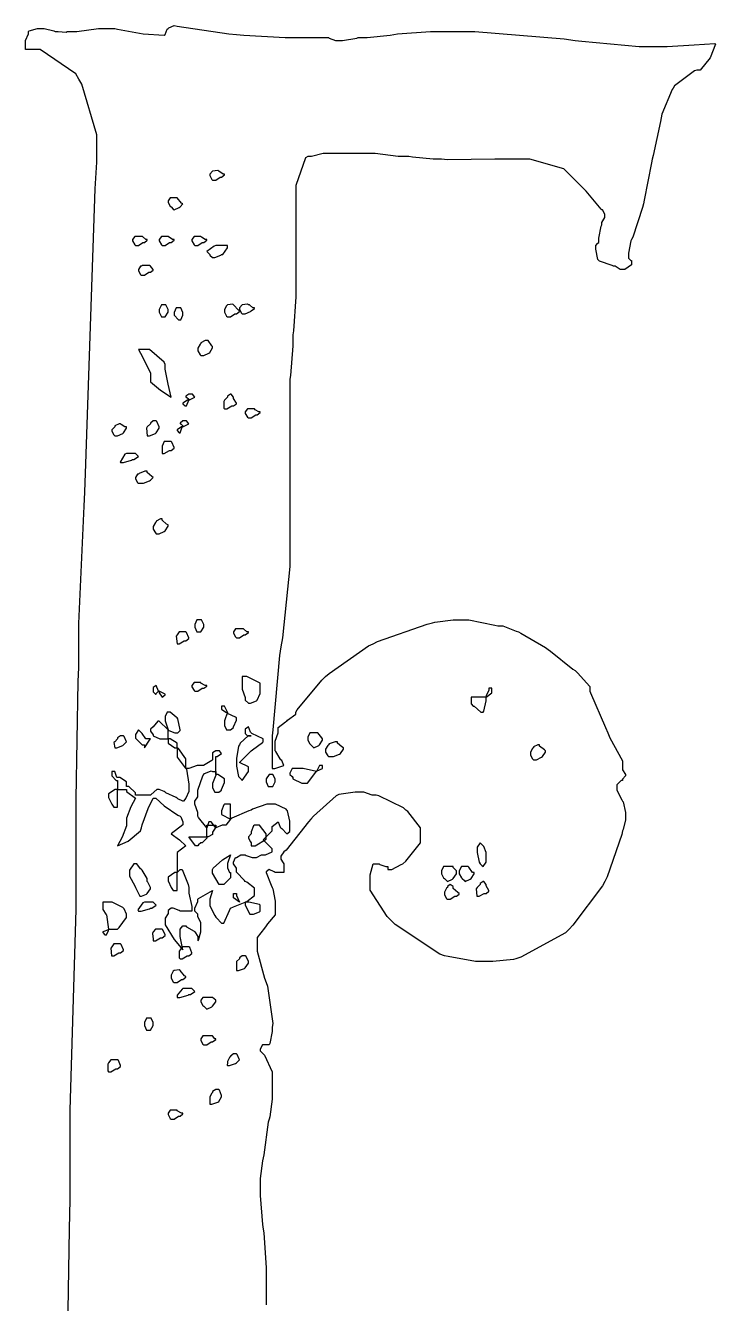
# Model space of a CAD drawing. Extents: x 71 to 283, y 22 to 328.
# Drawn here: x 163.55 to 171.74, y 60.36 to 75.53 of the extents above; entities that cross this region are included whole.
import ezdxf

# ---------------------------------------------------------------- set-up
doc = ezdxf.new("R2010")
doc.units = 0
doc.header["$MEASUREMENT"] = 0

msp = doc.modelspace()

# ---------------------------------------------------------------- linework, layer by layer
at = {"color": 7}
msp.add_lwpolyline([(164.014, 57.8651), (164.068, 61.2429), (164.078, 61.5957), (164.078, 62.654), (164.148, 65.0353), (164.148, 65.829), (164.148, 66.3497), (164.173, 67.7429), (164.182, 67.9097), (164.182, 68.4308), (164.244, 69.8239), (164.254, 69.9904), (164.262, 70.327), (164.376, 73.5902), (164.394, 73.9069), (164.394, 73.9345), (164.394, 73.9937), (164.394, 74.0131), (164.394, 74.2336), (164.217, 74.8344), (164.182, 74.8951), (164.146, 74.9572), (163.723, 75.2479), (163.583, 75.2479), (163.583, 75.2479), (163.548, 75.2479), (163.548, 75.2479), (163.548, 75.2658), (163.548, 75.3057), (163.548, 75.3181), (163.548, 75.354), (163.583, 75.4324), (163.583, 75.4585), (163.591, 75.4683), (163.69, 75.4944), (163.725, 75.4944), (163.769, 75.4944), (163.883, 75.4683), (163.901, 75.4585), (163.935, 75.4585), (164.032, 75.4503), (164.042, 75.4585), (164.156, 75.4585), (164.414, 75.4944), (164.501, 75.4944), (164.527, 75.4944), (164.586, 75.4944), (164.607, 75.4944), (164.641, 75.4863), (164.946, 75.4324), (165.196, 75.4158), (165.206, 75.4242), (165.206, 75.4242), (165.231, 75.4863), (165.24, 75.4944), (165.249, 75.504), (165.312, 75.5304), (165.312, 75.5304), (165.347, 75.522), (165.964, 75.4338), (166.052, 75.4242), (166.14, 75.4158), (166.63, 75.3883), (166.794, 75.3883), (166.882, 75.3883), (167.08, 75.3883), (167.146, 75.3883), (167.155, 75.3801), (167.228, 75.354), (167.253, 75.354), (167.313, 75.354), (167.481, 75.3801), (167.499, 75.3883), (167.604, 75.3883), (167.878, 75.4158), (167.922, 75.4242), (167.966, 75.4338), (168.356, 75.4585), (168.487, 75.4585), (168.884, 75.4585), (169.943, 75.3717), (170.075, 75.354), (170.153, 75.3456), (170.834, 75.2821), (171.061, 75.2821), (171.167, 75.2821), (171.49, 75.3001), (171.733, 75.3181), (171.733, 75.3181), (171.741, 75.3099), (171.679, 75.1473), (171.559, 75.0013), (171.52, 75.0013), (171.493, 74.9928), (171.256, 74.8164), (171.238, 74.7889), (171.228, 74.7723), (171.105, 74.4802), (171.097, 74.4361), (171.088, 74.392), (171, 73.987), (170.991, 73.9429), (170.982, 73.8988), (170.893, 73.4579), (170.885, 73.4138), (170.875, 73.3697), (170.761, 73.0169), (170.744, 72.989), (170.735, 72.9728), (170.708, 72.8278), (170.708, 72.7784), (170.708, 72.7699), (170.735, 72.7424), (170.744, 72.7424), (170.744, 72.7424), (170.744, 72.7177), (170.744, 72.7082), (170.744, 72.6902), (170.664, 72.6362), (170.638, 72.6362), (170.611, 72.6362), (170.551, 72.6722), (170.532, 72.6722), (170.514, 72.6817), (170.364, 72.7343), (170.356, 72.7424), (170.346, 72.7523), (170.321, 72.8775), (170.321, 72.9188), (170.321, 72.9188), (170.346, 72.9463), (170.356, 72.9548), (170.356, 73.0084), (170.382, 73.1492), (170.392, 73.1654), (170.392, 73.1933), (170.428, 73.2525), (170.428, 73.2716), (170.428, 73.2896), (170.4, 73.3418), (170.392, 73.3418), (170.382, 73.3517), (170.206, 73.5637), (170.179, 73.5902), (170.153, 73.6163), (169.977, 73.7926), (169.969, 73.8008), (169.941, 73.8283), (169.537, 73.9429), (169.404, 73.9429), (169.386, 73.9429), (169.346, 73.9429), (169.333, 73.9429), (169.121, 73.9429), (168.558, 73.9345), (168.487, 73.9429), (168.389, 73.9429), (168.143, 73.969), (168.099, 73.9771), (167.974, 73.9771), (167.698, 74.0131), (167.605, 74.0131), (167.489, 74.0131), (167.232, 74.0131), (167.146, 74.0131), (167.084, 74.0131), (166.945, 73.9771), (166.9, 73.9771), (166.872, 73.9606), (166.758, 73.63), (166.758, 73.5182), (166.758, 73.4741), (166.758, 73.375), (166.758, 73.3418), (166.758, 73.1933), (166.758, 72.8557), (166.758, 72.7424), (166.758, 72.6722), (166.758, 72.5138), (166.758, 72.4598), (166.758, 72.3113), (166.732, 71.9046), (166.723, 71.8605), (166.723, 71.7282), (166.696, 71.3754), (166.688, 71.3313), (166.688, 71.1909), (166.688, 70.8738), (166.688, 70.7679), (166.688, 70.6011), (166.688, 70.2236), (166.688, 70.0966), (166.688, 69.9301), (166.688, 69.5537), (166.688, 69.427), (166.688, 69.1099), (166.598, 68.2625), (166.581, 68.1563), (166.563, 68.0515), (166.484, 67.1696), (166.475, 67.098), (166.475, 67.0373), (166.475, 66.8528), (166.475, 66.711), (166.475, 66.711), (166.51, 66.711), (166.617, 66.7452), (166.617, 66.7452), (166.617, 66.7452), (166.59, 66.8073), (166.581, 66.8154), (166.572, 66.8253), (166.519, 66.9135), (166.511, 66.9216), (166.511, 66.9396), (166.511, 66.9794), (166.511, 66.9918), (166.511, 67.0359), (166.547, 67.1354), (166.547, 67.1682), (166.547, 67.1961), (166.634, 67.2663), (166.652, 67.2744), (166.66, 67.2842), (166.758, 67.3573), (166.758, 67.3806), (166.774, 67.4081), (167.066, 67.7594), (167.11, 67.8035), (167.155, 67.8395), (167.622, 68.1662), (167.676, 68.1923), (167.728, 68.2198), (168.319, 68.4223), (168.381, 68.4389), (168.407, 68.4484), (168.625, 68.4749), (168.698, 68.4749), (168.812, 68.4749), (169.121, 68.4128), (169.157, 68.4029), (169.218, 68.4029), (169.376, 68.3426), (169.404, 68.3327), (169.43, 68.3161), (169.721, 68.1482), (169.756, 68.1221), (169.782, 68.1041), (170.047, 67.8917), (170.075, 67.8737), (170.101, 67.8476), (170.251, 67.6822), (170.251, 67.6271), (170.259, 67.6106), (170.434, 67.1961), (170.462, 67.134), (170.488, 67.0733), (170.638, 66.8016), (170.638, 66.711), (170.638, 66.693), (170.674, 66.639), (170.674, 66.639), (170.674, 66.6228), (170.638, 66.5826), (170.638, 66.5688), (170.62, 66.5688), (170.568, 66.5166), (170.568, 66.4986), (170.568, 66.4545), (170.629, 66.3402), (170.638, 66.3222), (170.647, 66.3141), (170.674, 66.1885), (170.674, 66.1458), (170.674, 66.1017), (170.647, 65.9874), (170.638, 65.9694), (170.629, 65.9253), (170.454, 65.4237), (170.428, 65.3701), (170.4, 65.3175), (170.047, 64.849), (170.003, 64.8049), (169.959, 64.7608), (169.43, 64.4701), (169.369, 64.4521), (169.341, 64.444), (169.098, 64.4179), (169.017, 64.4179), (168.892, 64.4179), (168.566, 64.4797), (168.522, 64.4881), (168.468, 64.5061), (167.939, 64.8589), (167.886, 64.9111), (167.842, 64.9552), (167.64, 65.2667), (167.64, 65.3701), (167.64, 65.3701), (167.64, 65.4043), (167.64, 65.4043), (167.64, 65.4484), (167.676, 65.5807), (167.676, 65.5807), (167.692, 65.5807), (167.732, 65.5807), (167.746, 65.5807), (167.754, 65.5726), (167.827, 65.5465), (167.852, 65.5465), (167.852, 65.5465), (167.852, 65.5204), (167.852, 65.5105), (167.896, 65.5105), (168.01, 65.5726), (168.028, 65.5807), (168.063, 65.6086), (168.239, 65.8276), (168.239, 65.8992), (168.239, 65.8992), (168.239, 65.9253), (168.239, 65.9335), (168.239, 66.0054), (168.089, 66.1995), (168.063, 66.216), (168.037, 66.2436), (167.744, 66.3843), (167.71, 66.3924), (167.666, 66.3924), (167.567, 66.4284), (167.533, 66.4284), (167.463, 66.4284), (167.269, 66.4023), (167.253, 66.3924), (167.235, 66.3843), (166.969, 66.1458), (166.934, 66.1098), (166.907, 66.0756), (166.643, 65.7408), (166.617, 65.7229), (166.617, 65.7229), (166.581, 65.6703), (166.581, 65.6527), (166.581, 65.6347), (166.607, 65.5906), (166.617, 65.5807), (166.617, 65.5546), (166.617, 65.4967), (166.617, 65.4763), (166.59, 65.4763), (166.531, 65.4763), (166.511, 65.4763), (166.502, 65.4858), (166.441, 65.5105), (166.441, 65.5105), (166.441, 65.5105), (166.405, 65.4858), (166.405, 65.4763), (166.405, 65.4763), (166.466, 65.326), (166.475, 65.2999), (166.484, 65.2819), (166.511, 65.1372), (166.511, 65.0875), (166.511, 65.0709), (166.511, 65.0311), (166.511, 65.0173), (166.511, 64.9732), (166.422, 64.8684), (166.405, 64.8409), (166.387, 64.8148), (166.299, 64.703), (166.299, 64.6645), (166.299, 64.5418), (166.387, 64.2235), (166.405, 64.1696), (166.422, 64.1255), (166.484, 63.6845), (166.475, 63.6404), (166.475, 63.5882), (166.449, 63.4478), (166.441, 63.4298), (166.423, 63.4298), (166.383, 63.4298), (166.371, 63.4298), (166.361, 63.4298), (166.335, 63.3772), (166.335, 63.3596), (166.335, 63.3596), (166.361, 63.3331), (166.371, 63.3236), (166.387, 63.307), (166.475, 63.1088), (166.475, 63.041), (166.475, 62.9969), (166.475, 62.8978), (166.475, 62.8646), (166.475, 62.7863), (166.449, 62.5754), (166.441, 62.5479), (166.431, 62.5133), (166.379, 62.1249), (166.371, 62.0889), (166.361, 62.0543), (166.335, 61.8437), (166.335, 61.7721), (166.335, 61.6398), (166.361, 61.2965), (166.371, 61.2429), (166.379, 61.1988), (166.405, 60.7811), (166.405, 60.6418), (166.405, 60.5977), (166.405, 60.4986), (166.405, 60.4654), (166.405, 60.343)], dxfattribs=at)
for points in [[(165.842, 73.8008), (165.842, 73.8008), (165.842, 73.8008), (165.842, 73.8008), (165.832, 73.8106), (165.77, 73.8008), (165.77, 73.8008), (165.77, 73.8008), (165.735, 73.7665), (165.735, 73.7665), (165.735, 73.7485), (165.76, 73.7044), (165.77, 73.6946), (165.77, 73.6946), (165.796, 73.6946), (165.806, 73.6946), (165.806, 73.6946), (165.858, 73.7306), (165.876, 73.7306), (165.876, 73.7306), (165.912, 73.7581), (165.912, 73.7665), (165.894, 73.7665), (165.842, 73.8008), (165.842, 73.8008)], [(165.347, 73.484), (165.329, 73.484), (165.289, 73.484), (165.276, 73.484), (165.267, 73.484), (165.24, 73.448), (165.24, 73.448), (165.24, 73.4314), (165.267, 73.3873), (165.276, 73.3778), (165.276, 73.3778), (165.302, 73.3517), (165.312, 73.3418), (165.312, 73.3418), (165.373, 73.3697), (165.383, 73.3778), (165.417, 73.4138), (165.399, 73.4233), (165.347, 73.484), (165.347, 73.484)], [(164.924, 73.025), (164.906, 73.025), (164.866, 73.025), (164.853, 73.025), (164.844, 73.025), (164.817, 72.989), (164.817, 72.989), (164.817, 72.9728), (164.844, 72.9287), (164.853, 72.9188), (164.853, 72.9188), (164.878, 72.9188), (164.888, 72.9188), (164.888, 72.9188), (164.942, 72.9548), (164.96, 72.9548), (164.96, 72.9548), (164.994, 72.9809), (164.994, 72.989), (164.976, 72.989), (164.936, 73.025), (164.924, 73.025)], [(165.24, 73.025), (165.223, 73.025), (165.183, 73.025), (165.17, 73.025), (165.161, 73.025), (165.136, 72.989), (165.136, 72.989), (165.136, 72.9728), (165.161, 72.9287), (165.17, 72.9188), (165.17, 72.9188), (165.196, 72.9188), (165.206, 72.9188), (165.206, 72.9188), (165.258, 72.9548), (165.276, 72.9548), (165.276, 72.9548), (165.312, 72.9809), (165.312, 72.989), (165.294, 72.989), (165.24, 73.025), (165.24, 73.025)], [(165.629, 73.025), (165.611, 73.025), (165.571, 73.025), (165.559, 73.025), (165.549, 73.025), (165.523, 72.989), (165.523, 72.989), (165.523, 72.9728), (165.549, 72.9287), (165.559, 72.9188), (165.559, 72.9188), (165.584, 72.9188), (165.593, 72.9188), (165.593, 72.9188), (165.647, 72.9548), (165.665, 72.9548), (165.665, 72.9548), (165.699, 72.9809), (165.699, 72.989), (165.681, 72.989), (165.637, 73.0169), (165.629, 73.025)], [(165.946, 72.9188), (165.91, 72.9188), (165.832, 72.9188), (165.806, 72.9188), (165.788, 72.9107), (165.699, 72.8486), (165.699, 72.8486), (165.699, 72.8486), (165.725, 72.8225), (165.735, 72.8126), (165.735, 72.8045), (165.77, 72.7784), (165.77, 72.7784), (165.796, 72.7784), (165.866, 72.8045), (165.876, 72.8126), (165.892, 72.8126), (165.946, 72.8927), (165.946, 72.9188), (165.946, 72.9188), (165.946, 72.9188), (165.946, 72.9188)], [(165.03, 72.6722), (165.03, 72.6722), (165.03, 72.6722), (165.03, 72.6722), (165.02, 72.6817), (164.932, 72.6817), (164.924, 72.6722), (164.914, 72.6722), (164.888, 72.6362), (164.888, 72.6362), (164.888, 72.62), (164.914, 72.5759), (164.924, 72.566), (164.924, 72.566), (164.96, 72.566), (164.96, 72.566), (164.96, 72.566), (165.012, 72.602), (165.03, 72.602), (165.03, 72.602), (165.064, 72.6281), (165.064, 72.6362), (165.03, 72.6722)], [(165.136, 72.1431), (165.136, 72.1265), (165.161, 72.0729), (165.17, 72.0729), (165.17, 72.0729), (165.196, 72.0729), (165.206, 72.0729), (165.206, 72.0729), (165.24, 72.1265), (165.24, 72.1431), (165.24, 72.161), (165.214, 72.2133), (165.206, 72.2133), (165.206, 72.2133), (165.179, 72.2133), (165.17, 72.2133), (165.161, 72.2133), (165.136, 72.161), (165.136, 72.1431)], [(166.018, 72.2133), (166.018, 72.2133), (166.018, 72.2133), (166.018, 72.2133), (166.008, 72.2231), (165.946, 72.2133), (165.946, 72.2133), (165.936, 72.2051), (165.912, 72.1596), (165.912, 72.1431), (165.912, 72.1265), (165.936, 72.0824), (165.946, 72.0729), (165.946, 72.0729), (165.972, 72.0729), (165.982, 72.0729), (165.982, 72.0729), (166.034, 72.1071), (166.052, 72.1071), (166.052, 72.1071), (166.088, 72.1349), (166.088, 72.1431), (166.078, 72.1526), (166.018, 72.2133), (166.018, 72.2133)], [(166.194, 72.2133), (166.194, 72.2133), (166.194, 72.2133), (166.194, 72.2133), (166.184, 72.2231), (166.122, 72.2133), (166.122, 72.2133), (166.122, 72.2133), (166.088, 72.179), (166.088, 72.179), (166.088, 72.161), (166.113, 72.1169), (166.122, 72.1071), (166.122, 72.1071), (166.149, 72.1071), (166.158, 72.1071), (166.158, 72.1071), (166.219, 72.1349), (166.229, 72.1431), (166.229, 72.1431), (166.265, 72.1706), (166.265, 72.179), (166.247, 72.179), (166.207, 72.2133), (166.194, 72.2133)], [(165.417, 72.1071), (165.417, 72.1251), (165.391, 72.179), (165.383, 72.179), (165.383, 72.179), (165.355, 72.179), (165.347, 72.179), (165.337, 72.179), (165.312, 72.1251), (165.312, 72.1071), (165.312, 72.0908), (165.365, 72.0369), (165.383, 72.0369), (165.391, 72.0369), (165.417, 72.0908), (165.417, 72.1071)], [(165.699, 71.7903), (165.681, 71.7903), (165.629, 71.7642), (165.629, 71.7543), (165.62, 71.7462), (165.593, 71.7007), (165.593, 71.6841), (165.593, 71.6675), (165.62, 71.6234), (165.629, 71.6139), (165.629, 71.6139), (165.655, 71.6139), (165.665, 71.6139), (165.665, 71.6139), (165.725, 71.6414), (165.735, 71.6499), (165.735, 71.6499), (165.77, 71.7035), (165.77, 71.7201), (165.76, 71.7296), (165.715, 71.7903), (165.699, 71.7903)], [(165.276, 71.1207), (165.276, 71.1207), (165.24, 71.2749), (165.206, 71.4498), (165.206, 71.5077), (165.196, 71.5352), (165.019, 71.6841), (164.96, 71.6841), (164.942, 71.6841), (164.9, 71.6841), (164.888, 71.6841), (164.914, 71.64), (165.03, 71.4086), (165.03, 71.3313), (165.03, 71.2996), (165.152, 71.2004), (165.276, 71.1207), (165.276, 71.1207)], [(165.489, 71.0847), (165.471, 71.0847), (165.417, 71.0487), (165.417, 71.0487), (165.417, 71.0406), (165.443, 71.0145), (165.453, 71.0145), (165.461, 71.0145), (165.489, 71.0847), (165.489, 71.0847), (165.559, 71.1207), (165.559, 71.1207), (165.531, 71.1549), (165.523, 71.1549), (165.523, 71.1549), (165.497, 71.1549), (165.489, 71.1549), (165.489, 71.1549), (165.453, 71.1302), (165.453, 71.1207), (165.461, 71.1207), (165.489, 71.0942), (165.489, 71.0847)], [(165.912, 70.9785), (165.938, 70.9785), (165.997, 71.0145), (166.018, 71.0145), (166.018, 71.0145), (166.052, 71.0406), (166.052, 71.0487), (166.052, 71.0487), (166.018, 71.1027), (166.018, 71.1207), (166.018, 71.1207), (165.99, 71.1549), (165.982, 71.1549), (165.982, 71.1549), (165.946, 71.1302), (165.946, 71.1207), (165.946, 71.1207), (165.912, 71.0847), (165.912, 71.0847), (165.902, 71.0681), (165.902, 70.9884), (165.912, 70.9785)], [(166.265, 70.9785), (166.247, 70.9785), (166.207, 70.9785), (166.194, 70.9785), (166.184, 70.9785), (166.158, 70.9443), (166.158, 70.9443), (166.158, 70.9263), (166.184, 70.8822), (166.194, 70.8723), (166.194, 70.8723), (166.219, 70.8723), (166.229, 70.8723), (166.229, 70.8723), (166.281, 70.9083), (166.299, 70.9083), (166.299, 70.9083), (166.335, 70.9359), (166.335, 70.9443), (166.317, 70.9443), (166.273, 70.9704), (166.265, 70.9785)], [(164.677, 70.8021), (164.659, 70.8021), (164.607, 70.7775), (164.607, 70.7679), (164.607, 70.7679), (164.571, 70.7319), (164.571, 70.7319), (164.571, 70.7154), (164.597, 70.6713), (164.607, 70.6617), (164.607, 70.6617), (164.632, 70.6617), (164.641, 70.6617), (164.641, 70.6617), (164.702, 70.6878), (164.711, 70.696), (164.711, 70.696), (164.747, 70.7499), (164.747, 70.7679), (164.729, 70.7679), (164.685, 70.794), (164.677, 70.8021)], [(164.994, 70.6617), (165.02, 70.6617), (165.09, 70.6878), (165.1, 70.696), (165.1, 70.696), (165.136, 70.7499), (165.136, 70.7679), (165.136, 70.7679), (165.108, 70.8297), (165.1, 70.8381), (165.1, 70.8381), (165.072, 70.8381), (165.064, 70.8381), (165.064, 70.8381), (165.03, 70.812), (165.03, 70.8021), (165.03, 70.8021), (164.994, 70.7679), (164.994, 70.7679), (164.984, 70.7499), (164.994, 70.6617), (164.994, 70.6617)], [(165.417, 70.7679), (165.489, 70.8021), (165.489, 70.8021), (165.461, 70.8381), (165.453, 70.8381), (165.453, 70.8381), (165.425, 70.8381), (165.417, 70.8381), (165.417, 70.8381), (165.383, 70.812), (165.383, 70.8021), (165.391, 70.8021), (165.417, 70.7775), (165.417, 70.7679), (165.399, 70.7679), (165.347, 70.7319), (165.347, 70.7319), (165.347, 70.7238), (165.373, 70.696), (165.383, 70.696), (165.383, 70.696), (165.407, 70.7679), (165.417, 70.7679)], [(165.17, 70.4494), (165.17, 70.4494), (165.17, 70.4494), (165.17, 70.4494), (165.196, 70.4494), (165.256, 70.4854), (165.276, 70.4854), (165.276, 70.4854), (165.312, 70.5115), (165.312, 70.5196), (165.312, 70.5196), (165.285, 70.5831), (165.276, 70.5915), (165.258, 70.5915), (165.219, 70.5915), (165.206, 70.5915), (165.196, 70.5915), (165.17, 70.5376), (165.17, 70.5196), (165.17, 70.5033), (165.17, 70.4494), (165.17, 70.4494)], [(164.677, 70.3432), (164.677, 70.3432), (164.677, 70.3432), (164.677, 70.3432), (164.711, 70.3432), (164.808, 70.3711), (164.817, 70.3792), (164.834, 70.3792), (164.888, 70.4152), (164.888, 70.4152), (164.888, 70.4152), (164.862, 70.4413), (164.853, 70.4494), (164.826, 70.4494), (164.767, 70.4494), (164.747, 70.4494), (164.729, 70.4413), (164.671, 70.3488), (164.677, 70.3432)], [(164.994, 70.2388), (164.994, 70.2388), (164.994, 70.2388), (164.994, 70.2388), (164.966, 70.2388), (164.896, 70.2123), (164.888, 70.2028), (164.878, 70.2028), (164.853, 70.1668), (164.853, 70.1668), (164.853, 70.1506), (164.878, 70.1065), (164.888, 70.0966), (164.888, 70.0966), (164.914, 70.0966), (164.924, 70.0966), (164.95, 70.0966), (165.02, 70.1241), (165.03, 70.1326), (165.064, 70.1668), (165.046, 70.1767), (164.994, 70.2236), (164.994, 70.2388)], [(165.17, 69.6736), (165.17, 69.6736), (165.17, 69.6736), (165.17, 69.6736), (165.152, 69.6736), (165.1, 69.6475), (165.1, 69.6376), (165.09, 69.6295), (165.064, 69.584), (165.064, 69.5674), (165.064, 69.5508), (165.09, 69.5067), (165.1, 69.4972), (165.1, 69.4972), (165.126, 69.4972), (165.136, 69.4972), (165.136, 69.4972), (165.196, 69.5247), (165.206, 69.5332), (165.206, 69.5332), (165.24, 69.5868), (165.24, 69.6034), (165.223, 69.6129), (165.17, 69.6584), (165.17, 69.6736)], [(165.559, 68.4029), (165.559, 68.3867), (165.584, 68.3327), (165.593, 68.3327), (165.593, 68.3327), (165.62, 68.3327), (165.629, 68.3327), (165.629, 68.3327), (165.665, 68.3867), (165.665, 68.4029), (165.665, 68.4209), (165.637, 68.4749), (165.629, 68.4749), (165.629, 68.4749), (165.602, 68.4749), (165.593, 68.4749), (165.584, 68.4749), (165.559, 68.4209), (165.559, 68.4029)], [(165.347, 68.1923), (165.373, 68.1923), (165.432, 68.2265), (165.453, 68.2265), (165.453, 68.2265), (165.489, 68.2544), (165.489, 68.2625), (165.489, 68.2625), (165.461, 68.3246), (165.453, 68.3327), (165.435, 68.3327), (165.395, 68.3327), (165.383, 68.3327), (165.373, 68.3327), (165.347, 68.2985), (165.347, 68.2985), (165.337, 68.2805), (165.347, 68.1923), (165.347, 68.1923)], [(166.122, 68.3687), (166.105, 68.3687), (166.064, 68.3687), (166.052, 68.3687), (166.043, 68.3687), (166.018, 68.3327), (166.018, 68.3327), (166.018, 68.3161), (166.043, 68.272), (166.052, 68.2625), (166.052, 68.2625), (166.078, 68.2625), (166.088, 68.2625), (166.088, 68.2625), (166.14, 68.2985), (166.158, 68.2985), (166.158, 68.2985), (166.194, 68.3246), (166.194, 68.3327), (166.176, 68.3327), (166.135, 68.3687), (166.122, 68.3687)], [(165.136, 67.6271), (165.126, 67.6271), (165.1, 67.6973), (165.1, 67.6973), (165.1, 67.6973), (165.064, 67.6727), (165.064, 67.6631), (165.064, 67.6631), (165.064, 67.637), (165.064, 67.6271), (165.064, 67.619), (165.09, 67.5929), (165.1, 67.5929), (165.1, 67.6025), (165.126, 67.6271), (165.136, 67.6271), (165.136, 67.6106), (165.17, 67.5569), (165.17, 67.5569), (165.17, 67.5569), (165.206, 67.5845), (165.206, 67.5929), (165.136, 67.6271)], [(165.629, 67.7333), (165.611, 67.7333), (165.571, 67.7333), (165.559, 67.7333), (165.549, 67.7333), (165.523, 67.6973), (165.523, 67.6973), (165.523, 67.6811), (165.549, 67.637), (165.559, 67.6271), (165.559, 67.6271), (165.584, 67.6271), (165.593, 67.6271), (165.593, 67.6271), (165.647, 67.6631), (165.665, 67.6631), (165.665, 67.6631), (165.699, 67.6892), (165.699, 67.6973), (165.681, 67.6973), (165.629, 67.7252), (165.629, 67.7333)], [(166.122, 67.8035), (166.122, 67.7774), (166.122, 67.7182), (166.122, 67.6973), (166.122, 67.6533), (166.158, 67.5541), (166.158, 67.521), (166.194, 67.4867), (166.22, 67.4867), (166.289, 67.5128), (166.299, 67.521), (166.299, 67.521), (166.335, 67.601), (166.335, 67.6271), (166.335, 67.6451), (166.335, 67.685), (166.335, 67.6973), (166.335, 67.7252), (166.175, 67.8035), (166.122, 67.8035)], [(169.017, 67.5569), (168.972, 67.5569), (168.873, 67.5569), (168.84, 67.5569), (168.84, 67.5404), (168.84, 67.5005), (168.84, 67.4867), (168.84, 67.4783), (168.865, 67.4508), (168.874, 67.4508), (168.874, 67.4508), (168.953, 67.3806), (168.981, 67.3806), (168.989, 67.3901), (169.017, 67.5157), (169.017, 67.5569), (169.017, 67.5569), (169.087, 67.6106), (169.087, 67.6271), (169.087, 67.6271), (169.087, 67.6547), (169.087, 67.6631), (169.087, 67.6631), (169.059, 67.6631), (169.051, 67.6631), (169.051, 67.637), (169.017, 67.5778), (169.017, 67.5569)], [(166.158, 65.1235), (166.158, 65.0889), (166.211, 64.9813), (166.229, 64.9813), (166.255, 64.9813), (166.325, 65.0088), (166.335, 65.0173), (166.335, 65.0353), (166.335, 65.0752), (166.335, 65.0875), (166.325, 65.097), (166.2, 65.1235), (166.158, 65.1235), (166.175, 65.133), (166.265, 65.2046), (166.265, 65.2279), (166.265, 65.2279), (166.265, 65.2558), (166.265, 65.2639), (166.265, 65.2914), (166.175, 65.3616), (166.158, 65.3701), (166.149, 65.3796), (166.052, 65.4787), (166.052, 65.5105), (166.052, 65.5285), (166.018, 65.5807), (166.018, 65.5807), (166.018, 65.5987), (166.043, 65.6527), (166.052, 65.6527), (166.052, 65.6527), (166.105, 65.6869), (166.122, 65.6869), (166.122, 65.6869), (166.158, 65.6869), (166.158, 65.6869), (166.166, 65.6788), (166.239, 65.6527), (166.265, 65.6527), (166.291, 65.6527), (166.35, 65.6869), (166.371, 65.6869), (166.397, 65.6869), (166.475, 65.7229), (166.475, 65.7229), (166.475, 65.7585), (166.371, 65.8633), (166.371, 65.8633), (166.371, 65.8633), (166.475, 65.9709), (166.475, 66.0054), (166.475, 66.0231), (166.547, 66.0756), (166.547, 66.0756), (166.547, 66.0756), (166.572, 66.015), (166.581, 66.0054), (166.59, 65.997), (166.652, 65.9335), (166.652, 65.9335), (166.652, 65.9335), (166.688, 65.9613), (166.688, 65.9694), (166.688, 65.9874), (166.688, 66.0273), (166.688, 66.0396), (166.688, 66.0837), (166.66, 66.2079), (166.652, 66.216), (166.642, 66.2259), (166.517, 66.2862), (166.475, 66.2862), (166.413, 66.2862), (166.245, 66.2259), (166.229, 66.216), (166.201, 66.2079), (165.999, 66.1197), (165.982, 66.1098), (165.982, 66.1539), (165.982, 66.2534), (165.982, 66.2862), (165.964, 66.2862), (165.924, 66.2862), (165.912, 66.2862), (165.902, 66.2781), (165.876, 66.2065), (165.876, 66.1818), (165.876, 66.1638), (165.982, 66.1098), (165.982, 66.1098), (165.982, 66.1098), (165.928, 66.0396), (165.912, 66.0396), (165.884, 66.0396), (165.806, 66.0054), (165.806, 66.0054), (165.806, 66.0054), (165.752, 66.0756), (165.735, 66.0756), (165.725, 66.0756), (165.699, 66.0054), (165.699, 66.0054), (165.699, 66.0054), (165.602, 66.1293), (165.593, 66.1458), (165.593, 66.1899), (165.559, 66.2891), (165.559, 66.3222), (165.559, 66.3222), (165.593, 66.3758), (165.593, 66.3924), (165.593, 66.4545), (165.655, 66.6228), (165.665, 66.639), (165.665, 66.6489), (165.752, 66.6845), (165.77, 66.675), (165.77, 66.675), (165.806, 66.675), (165.806, 66.675), (165.806, 66.6309), (165.77, 66.5318), (165.77, 66.4986), (165.77, 66.482), (165.796, 66.4284), (165.806, 66.4284), (165.806, 66.4284), (165.832, 66.4284), (165.842, 66.4284), (165.842, 66.4284), (165.876, 66.4545), (165.876, 66.4626), (165.876, 66.4626), (165.912, 66.5427), (165.912, 66.5688), (165.912, 66.5868), (165.832, 66.639), (165.806, 66.639), (165.806, 66.693), (165.806, 66.8129), (165.806, 66.8514), (165.822, 66.8514), (165.876, 66.8874), (165.876, 66.8874), (165.876, 66.8874), (165.85, 66.9216), (165.842, 66.9216), (165.842, 66.9216), (165.814, 66.9216), (165.806, 66.9216), (165.806, 66.9216), (165.77, 66.8969), (165.77, 66.8874), (165.77, 66.8694), (165.77, 66.8295), (165.77, 66.8154), (165.76, 66.8073), (165.661, 66.7452), (165.629, 66.7452), (165.585, 66.7452), (165.486, 66.711), (165.453, 66.711), (165.453, 66.7286), (165.453, 66.7688), (165.453, 66.7812), (165.453, 66.8253), (165.363, 66.9491), (165.347, 66.9576), (165.347, 66.9576), (165.347, 66.9837), (165.347, 66.9918), (165.347, 67.0098), (165.267, 67.0638), (165.24, 67.0638), (165.24, 67.0899), (165.24, 67.1491), (165.24, 67.1682), (165.249, 67.1601), (165.322, 67.134), (165.347, 67.134), (165.355, 67.134), (165.383, 67.1601), (165.383, 67.1682), (165.383, 67.1682), (165.355, 67.3019), (165.347, 67.3104), (165.337, 67.3199), (165.264, 67.3806), (165.24, 67.3806), (165.231, 67.3806), (165.206, 67.3283), (165.206, 67.3104), (165.206, 67.2758), (165.24, 67.1682), (165.24, 67.1682), (165.136, 67.2744), (165.118, 67.2744), (165.064, 67.2042), (165.064, 67.2042), (165.064, 67.2042), (165.03, 67.1781), (165.03, 67.1682), (165.03, 67.152), (165.064, 67.1117), (165.064, 67.098), (165.064, 67.098), (165.143, 67.0638), (165.17, 67.0638), (165.187, 67.0638), (165.227, 67.0638), (165.24, 67.0638), (165.24, 67.0638), (165.24, 67.0373), (165.24, 67.0278), (165.24, 67.0112), (165.319, 66.9576), (165.347, 66.9576), (165.347, 66.941), (165.347, 66.9011), (165.347, 66.8874), (165.347, 66.8433), (165.443, 66.7205), (165.453, 66.711), (165.461, 66.7025), (165.489, 66.5233), (165.489, 66.4626), (165.489, 66.4365), (165.453, 66.3582), (165.453, 66.3582), (165.453, 66.3582), (165.425, 66.3222), (165.417, 66.3222), (165.417, 66.3222), (165.355, 66.3497), (165.347, 66.3582), (165.337, 66.3677), (165.214, 66.4199), (165.206, 66.4284), (165.196, 66.4379), (165.136, 66.4626), (165.136, 66.4626), (165.108, 66.4626), (165.038, 66.4023), (165.03, 66.3924), (164.986, 66.3924), (164.887, 66.3924), (164.853, 66.3924), (164.853, 66.4199), (164.773, 66.4986), (164.747, 66.4986), (164.747, 66.4986), (164.747, 66.5261), (164.747, 66.5346), (164.747, 66.5522), (164.667, 66.6048), (164.641, 66.6048), (164.632, 66.6048), (164.607, 66.675), (164.607, 66.675), (164.607, 66.675), (164.579, 66.675), (164.571, 66.675), (164.571, 66.675), (164.571, 66.6489), (164.571, 66.639), (164.571, 66.6228), (164.623, 66.5688), (164.641, 66.5688), (164.641, 66.5427), (164.641, 66.4834), (164.641, 66.4626), (164.614, 66.4626), (164.535, 66.4104), (164.535, 66.3924), (164.535, 66.3663), (164.571, 66.2862), (164.571, 66.2862), (164.571, 66.2862), (164.597, 66.252), (164.607, 66.252), (164.607, 66.252), (164.641, 66.252), (164.641, 66.252), (164.641, 66.3056), (164.641, 66.4242), (164.641, 66.4626), (164.667, 66.4626), (164.726, 66.4626), (164.747, 66.4626), (164.747, 66.4365), (164.853, 66.3582), (164.853, 66.3582), (164.853, 66.3582), (164.799, 66.2573), (164.747, 66.1211), (164.747, 66.0756), (164.747, 66.0315), (164.694, 65.895), (164.641, 65.7931), (164.641, 65.7931), (164.641, 65.7931), (164.768, 65.8467), (164.914, 65.9709), (164.924, 66.0054), (164.932, 66.0411), (165.006, 66.2354), (165.064, 66.3582), (165.064, 66.3582), (165.097, 66.3582), (165.196, 66.2658), (165.355, 66.1554), (165.383, 66.1458), (165.391, 66.1377), (165.417, 66.0756), (165.417, 66.0756), (165.417, 66.0411), (165.276, 65.9335), (165.276, 65.9335), (165.276, 65.9335), (165.377, 65.8633), (165.453, 65.7931), (165.453, 65.7931), (165.453, 65.7931), (165.347, 65.7144), (165.347, 65.6869), (165.347, 65.6347), (165.347, 65.5161), (165.347, 65.4763), (165.319, 65.4763), (165.24, 65.4223), (165.24, 65.4043), (165.24, 65.3782), (165.276, 65.2999), (165.276, 65.2999), (165.276, 65.2999), (165.302, 65.2639), (165.312, 65.2639), (165.312, 65.2639), (165.347, 65.2639), (165.347, 65.2639), (165.347, 65.3175), (165.347, 65.4375), (165.347, 65.4763), (165.383, 65.5105), (165.409, 65.5105), (165.479, 65.3355), (165.489, 65.2999), (165.489, 65.2293), (165.523, 65.0709), (165.523, 65.0173), (165.487, 65.0173), (165.409, 65.0173), (165.383, 65.0173), (165.373, 65.0268), (165.3, 65.0515), (165.276, 65.0515), (165.276, 65.0515), (165.24, 65.0268), (165.24, 65.0173), (165.24, 64.9912), (165.206, 64.9319), (165.206, 64.9111), (165.206, 64.8547), (165.311, 64.6825), (165.417, 64.5583), (165.417, 64.5583), (165.417, 64.5583), (165.383, 64.7181), (165.383, 64.7707), (165.383, 64.7707), (165.383, 64.7968), (165.383, 64.8049), (165.417, 64.8409), (165.417, 64.8409), (165.453, 64.8409), (165.453, 64.8409), (165.461, 64.8324), (165.549, 64.7802), (165.559, 64.7707), (165.559, 64.7707), (165.593, 64.7167), (165.593, 64.6987), (165.593, 64.6987), (165.593, 64.674), (165.593, 64.6645), (165.602, 64.674), (165.629, 64.7732), (165.629, 64.8049), (165.629, 64.8049), (165.629, 64.8324), (165.629, 64.8409), (165.629, 64.8765), (165.593, 64.9552), (165.593, 64.9813), (165.593, 64.9813), (165.567, 65.0088), (165.559, 65.0173), (165.559, 65.0529), (165.593, 65.1316), (165.593, 65.1577), (165.602, 65.1676), (165.77, 65.2639), (165.77, 65.2639), (165.77, 65.2639), (165.735, 65.1591), (165.735, 65.1235), (165.735, 65.0794), (165.796, 64.9647), (165.806, 64.9471), (165.814, 64.9386), (165.876, 64.8751), (165.876, 64.8751), (165.902, 64.8751), (165.972, 65.0254), (165.982, 65.0515), (166.017, 65.0695), (166.158, 65.1235), (166.158, 65.1235)], [(165.946, 67.3806), (165.912, 67.4508), (165.912, 67.4508), (165.884, 67.4508), (165.876, 67.4508), (165.876, 67.4508), (165.876, 67.4261), (165.876, 67.4165), (165.876, 67.4165), (165.928, 67.3806), (165.946, 67.3806), (165.946, 67.3806), (165.912, 67.2758), (165.912, 67.2402), (165.912, 67.2222), (165.936, 67.1682), (165.946, 67.1682), (165.946, 67.1682), (165.972, 67.1682), (165.982, 67.1682), (165.982, 67.1682), (166.018, 67.1961), (166.018, 67.2042), (166.018, 67.2042), (166.052, 67.2842), (166.052, 67.3104), (166.043, 67.3199), (165.946, 67.3654), (165.946, 67.3806)], [(164.607, 66.9576), (164.633, 66.9576), (164.702, 66.9837), (164.711, 66.9918), (164.747, 67.0278), (164.747, 67.0278), (164.72, 67.0899), (164.711, 67.098), (164.711, 67.098), (164.685, 67.098), (164.677, 67.098), (164.677, 67.098), (164.641, 67.0733), (164.641, 67.0638), (164.641, 67.0638), (164.607, 67.0278), (164.607, 67.0278), (164.597, 67.0197), (164.607, 66.9576), (164.607, 66.9576)], [(165.03, 67.0638), (165.03, 67.0638), (164.994, 67.0638), (164.994, 67.0638), (164.976, 67.0638), (164.932, 67.1255), (164.924, 67.134), (164.888, 67.1682), (164.888, 67.1682), (164.853, 67.116), (164.853, 67.098), (164.853, 67.0719), (164.932, 66.9918), (164.96, 66.9918), (164.96, 66.9918), (164.96, 66.9671), (164.96, 66.9576), (164.96, 66.9576), (165.02, 67.0458), (165.03, 67.0638)], [(166.194, 66.711), (166.194, 66.7286), (166.088, 66.7812), (166.088, 66.7812), (166.122, 66.8154), (166.122, 66.8154), (166.219, 66.9135), (166.229, 66.9216), (166.245, 66.9315), (166.361, 67.0197), (166.371, 67.0278), (166.371, 67.0278), (166.371, 67.0553), (166.371, 67.0638), (166.371, 67.0638), (166.237, 67.1255), (166.229, 67.134), (166.219, 67.1435), (166.194, 67.2042), (166.194, 67.2042), (166.194, 67.2042), (166.158, 67.1781), (166.158, 67.1682), (166.158, 67.1682), (166.158, 67.1435), (166.158, 67.134), (166.158, 67.1255), (166.184, 67.098), (166.194, 67.098), (166.194, 67.098), (166.229, 67.098), (166.229, 67.098), (166.193, 67.098), (166.096, 67.0098), (166.088, 66.9918), (166.078, 66.9756), (166.052, 66.8306), (166.052, 66.7812), (166.052, 66.7371), (166.078, 66.6143), (166.088, 66.6048), (166.088, 66.6048), (166.113, 66.5787), (166.122, 66.5688), (166.122, 66.5688), (166.194, 66.6764), (166.194, 66.711)], [(167.004, 67.134), (166.987, 67.134), (166.946, 67.134), (166.934, 67.134), (166.925, 67.134), (166.9, 67.0814), (166.9, 67.0638), (166.9, 67.0458), (166.925, 67.0017), (166.934, 66.9918), (166.934, 66.9918), (166.96, 66.9671), (166.97, 66.9576), (166.97, 66.9576), (167.031, 66.9837), (167.04, 66.9918), (167.04, 66.9918), (167.076, 67.0458), (167.076, 67.0638), (167.066, 67.0733), (167.019, 67.134), (167.004, 67.134)], [(167.253, 67.0278), (167.253, 67.0278), (167.253, 67.0278), (167.253, 67.0278), (167.225, 67.0278), (167.155, 67.0017), (167.146, 66.9918), (167.137, 66.9837), (167.11, 66.9382), (167.11, 66.9216), (167.11, 66.905), (167.137, 66.8609), (167.146, 66.8514), (167.146, 66.8514), (167.171, 66.8514), (167.181, 66.8514), (167.207, 66.8514), (167.277, 66.8789), (167.287, 66.8874), (167.287, 66.8874), (167.323, 66.941), (167.323, 66.9576), (167.305, 66.9671), (167.253, 67.0126), (167.253, 67.0278)], [(169.65, 66.9918), (169.65, 66.9918), (169.65, 66.9918), (169.65, 66.9918), (169.632, 66.9918), (169.58, 66.9671), (169.58, 66.9576), (169.57, 66.9491), (169.546, 66.9036), (169.546, 66.8874), (169.546, 66.8694), (169.57, 66.8253), (169.58, 66.8154), (169.58, 66.8154), (169.606, 66.8154), (169.616, 66.8154), (169.616, 66.8154), (169.677, 66.8433), (169.686, 66.8514), (169.686, 66.8514), (169.722, 66.905), (169.722, 66.9216), (169.712, 66.9315), (169.65, 66.9766), (169.65, 66.9918)], [(166.511, 66.5688), (166.511, 66.5868), (166.484, 66.639), (166.475, 66.639), (166.475, 66.639), (166.449, 66.639), (166.441, 66.639), (166.441, 66.639), (166.405, 66.5868), (166.405, 66.5688), (166.405, 66.5522), (166.431, 66.4986), (166.441, 66.4986), (166.441, 66.4986), (166.466, 66.4986), (166.475, 66.4986), (166.484, 66.4986), (166.511, 66.5522), (166.511, 66.5688)], [(167.004, 66.675), (167.004, 66.675), (166.846, 66.711), (166.794, 66.711), (166.776, 66.711), (166.736, 66.711), (166.723, 66.711), (166.714, 66.711), (166.688, 66.657), (166.688, 66.639), (166.688, 66.639), (166.714, 66.6143), (166.723, 66.6048), (166.723, 66.5882), (166.828, 66.5346), (166.864, 66.5346), (166.898, 66.5346), (166.995, 66.6669), (167.004, 66.675), (167.013, 66.6845), (167.076, 66.711), (167.076, 66.711), (167.076, 66.711), (167.076, 66.7371), (167.076, 66.7452), (167.076, 66.7452), (167.048, 66.7452), (167.04, 66.7452), (167.004, 66.675)], [(165.806, 66.0396), (165.806, 66.0135), (165.77, 65.9543), (165.77, 65.9335), (165.77, 65.9253), (165.716, 65.8992), (165.699, 65.8992), (165.699, 65.9349), (165.699, 66.0135), (165.699, 66.0396), (165.725, 66.0396), (165.785, 66.0396), (165.806, 66.0396)], [(166.405, 65.8992), (166.405, 65.9349), (166.325, 66.0396), (166.299, 66.0396), (166.299, 66.0396), (166.273, 66.0396), (166.265, 66.0396), (166.255, 66.0315), (166.229, 65.9585), (166.229, 65.9335), (166.194, 65.8992), (166.194, 65.8827), (166.219, 65.8386), (166.229, 65.829), (166.229, 65.829), (166.229, 65.8026), (166.229, 65.7931), (166.273, 65.7931), (166.405, 65.8731), (166.405, 65.8992)], [(165.699, 65.8992), (165.699, 65.8827), (165.646, 65.829), (165.629, 65.829), (165.629, 65.829), (165.602, 65.8026), (165.593, 65.7931), (165.567, 65.7931), (165.497, 65.8827), (165.489, 65.8992), (165.541, 65.8992), (165.66, 65.8992), (165.699, 65.8992)], [(168.91, 65.7571), (168.91, 65.713), (168.935, 65.5987), (168.945, 65.5807), (168.945, 65.5807), (168.971, 65.556), (168.981, 65.5465), (168.981, 65.5465), (169.017, 65.6001), (169.017, 65.6167), (169.017, 65.6347), (169.017, 65.6745), (169.017, 65.6869), (169.017, 65.7144), (168.989, 65.7849), (168.981, 65.7931), (168.981, 65.7931), (168.953, 65.8206), (168.945, 65.829), (168.945, 65.829), (168.91, 65.7751), (168.91, 65.7571)], [(164.994, 65.2279), (164.994, 65.2279), (165.03, 65.2819), (165.03, 65.2999), (165.03, 65.2999), (165.002, 65.3616), (164.994, 65.3701), (164.994, 65.4057), (164.932, 65.5024), (164.924, 65.5105), (164.914, 65.5204), (164.869, 65.5807), (164.853, 65.5807), (164.835, 65.5807), (164.783, 65.5024), (164.783, 65.4763), (164.783, 65.4322), (164.844, 65.3175), (164.853, 65.2999), (164.862, 65.2819), (164.907, 65.1937), (164.924, 65.1937), (164.924, 65.1937), (164.984, 65.2198), (164.994, 65.2279)], [(165.982, 65.6869), (165.982, 65.6869), (165.946, 65.5821), (165.946, 65.5465), (165.946, 65.5299), (165.972, 65.4763), (165.982, 65.4763), (165.982, 65.4763), (165.982, 65.4498), (165.982, 65.4403), (165.982, 65.4142), (165.902, 65.3341), (165.876, 65.3341), (165.848, 65.3341), (165.77, 65.4664), (165.77, 65.5105), (165.778, 65.5285), (165.888, 65.6262), (165.982, 65.6869), (165.982, 65.6869)], [(168.628, 65.5465), (168.6, 65.5465), (168.541, 65.5465), (168.522, 65.5465), (168.512, 65.5465), (168.487, 65.4939), (168.487, 65.4763), (168.487, 65.4583), (168.512, 65.4142), (168.522, 65.4043), (168.558, 65.3701), (168.558, 65.3701), (168.618, 65.3962), (168.628, 65.4043), (168.628, 65.4043), (168.664, 65.4583), (168.664, 65.4763), (168.664, 65.4939), (168.628, 65.5341), (168.628, 65.5465)], [(168.804, 65.5465), (168.786, 65.5465), (168.746, 65.5465), (168.734, 65.5465), (168.724, 65.5465), (168.698, 65.4939), (168.698, 65.4763), (168.698, 65.4583), (168.724, 65.4142), (168.734, 65.4043), (168.734, 65.4043), (168.759, 65.3796), (168.768, 65.3701), (168.768, 65.3701), (168.83, 65.3962), (168.84, 65.4043), (168.84, 65.4043), (168.874, 65.4583), (168.874, 65.4763), (168.856, 65.4763), (168.812, 65.538), (168.804, 65.5465)], [(168.628, 65.2999), (168.628, 65.3094), (168.592, 65.3341), (168.592, 65.3341), (168.592, 65.3341), (168.558, 65.3094), (168.558, 65.2999), (168.548, 65.2914), (168.522, 65.2445), (168.522, 65.2279), (168.522, 65.2117), (168.548, 65.1676), (168.558, 65.1577), (168.558, 65.1577), (168.592, 65.1577), (168.592, 65.1577), (168.592, 65.1577), (168.646, 65.1937), (168.664, 65.1937), (168.664, 65.1937), (168.698, 65.2198), (168.698, 65.2279), (168.68, 65.2378), (168.628, 65.2847), (168.628, 65.2999)], [(168.91, 65.1937), (168.936, 65.1937), (168.996, 65.2279), (169.017, 65.2279), (169.017, 65.2279), (169.051, 65.2558), (169.051, 65.2639), (169.051, 65.2639), (169.017, 65.3175), (169.017, 65.3341), (169.017, 65.3341), (168.989, 65.3701), (168.981, 65.3701), (168.981, 65.3701), (168.945, 65.344), (168.945, 65.3341), (168.945, 65.3341), (168.91, 65.2999), (168.91, 65.2999), (168.9, 65.2819), (168.908, 65.1937), (168.91, 65.1937)], [(164.641, 64.8049), (164.658, 64.8229), (164.747, 64.9429), (164.747, 64.9813), (164.747, 64.9813), (164.72, 65.0434), (164.711, 65.0515), (164.702, 65.0614), (164.576, 65.1235), (164.535, 65.1235), (164.517, 65.1235), (164.477, 65.1235), (164.465, 65.1235), (164.465, 65.1055), (164.465, 65.0656), (164.465, 65.0515), (164.465, 65.0353), (164.501, 64.9813), (164.501, 64.9813), (164.509, 64.9732), (164.535, 64.8049), (164.535, 64.8049), (164.535, 64.7968), (164.465, 64.7707), (164.465, 64.7707), (164.465, 64.7622), (164.491, 64.7347), (164.501, 64.7347), (164.509, 64.7347), (164.535, 64.7883), (164.535, 64.8049), (164.561, 64.8049), (164.621, 64.8049), (164.641, 64.8049)], [(164.888, 65.0173), (164.922, 65.0173), (165.02, 65.0434), (165.03, 65.0515), (165.046, 65.0515), (165.1, 65.0875), (165.1, 65.0875), (165.1, 65.0875), (165.072, 65.115), (165.064, 65.1235), (165.038, 65.1235), (164.979, 65.1235), (164.96, 65.1235), (164.942, 65.115), (164.881, 65.0325), (164.888, 65.0173), (164.888, 65.0173), (164.888, 65.0173), (164.888, 65.0173)], [(166.088, 65.1235), (166.088, 65.1235), (166.018, 65.1771), (166.018, 65.1937), (166.018, 65.1937), (166.018, 65.2198), (166.018, 65.2279), (166.018, 65.2279), (166.043, 65.2279), (166.052, 65.2279), (166.052, 65.2018), (166.088, 65.1235), (166.088, 65.1235)], [(165.064, 64.6645), (165.09, 64.6645), (165.15, 64.6987), (165.17, 64.6987), (165.17, 64.6987), (165.206, 64.7266), (165.206, 64.7347), (165.206, 64.7347), (165.179, 64.7968), (165.17, 64.8049), (165.152, 64.8049), (165.112, 64.8049), (165.1, 64.8049), (165.09, 64.8049), (165.064, 64.7707), (165.064, 64.7707), (165.054, 64.7527), (165.064, 64.6864), (165.064, 64.6645)], [(164.571, 64.4881), (164.597, 64.4881), (164.656, 64.5223), (164.677, 64.5223), (164.677, 64.5223), (164.711, 64.5502), (164.711, 64.5583), (164.711, 64.5583), (164.685, 64.6204), (164.677, 64.6285), (164.659, 64.6285), (164.619, 64.6285), (164.607, 64.6285), (164.597, 64.6285), (164.571, 64.5943), (164.571, 64.5943), (164.561, 64.5763), (164.568, 64.4881), (164.571, 64.4881)], [(165.383, 64.4521), (165.409, 64.4521), (165.468, 64.4881), (165.489, 64.4881), (165.489, 64.4881), (165.523, 64.5142), (165.523, 64.5223), (165.523, 64.5223), (165.497, 64.5859), (165.489, 64.5943), (165.471, 64.5943), (165.429, 64.5943), (165.417, 64.5943), (165.407, 64.5943), (165.383, 64.5583), (165.383, 64.5583), (165.373, 64.5418), (165.373, 64.462), (165.383, 64.4521)], [(166.052, 64.3117), (166.052, 64.3117), (166.052, 64.3117), (166.052, 64.3117), (166.078, 64.3117), (166.149, 64.3378), (166.158, 64.346), (166.158, 64.346), (166.194, 64.3999), (166.194, 64.4179), (166.194, 64.4179), (166.166, 64.4797), (166.158, 64.4881), (166.158, 64.4881), (166.131, 64.4881), (166.122, 64.4881), (166.122, 64.4881), (166.088, 64.462), (166.088, 64.4521), (166.088, 64.4521), (166.052, 64.4179), (166.052, 64.4179), (166.052, 64.3915), (166.052, 64.3322), (166.052, 64.3117)], [(165.383, 64.3117), (165.383, 64.3117), (165.383, 64.3117), (165.383, 64.3117), (165.373, 64.3213), (165.312, 64.3117), (165.312, 64.3117), (165.302, 64.3033), (165.276, 64.2578), (165.276, 64.2415), (165.276, 64.2235), (165.302, 64.1794), (165.312, 64.1696), (165.312, 64.1696), (165.337, 64.1696), (165.347, 64.1696), (165.347, 64.1696), (165.399, 64.2056), (165.417, 64.2056), (165.417, 64.2056), (165.453, 64.2331), (165.453, 64.2415), (165.435, 64.2511), (165.383, 64.3117), (165.383, 64.3117)], [(165.347, 63.9932), (165.347, 63.9932), (165.347, 63.9932), (165.347, 63.9932), (165.381, 63.9932), (165.479, 64.0211), (165.489, 64.0292), (165.505, 64.0292), (165.559, 64.0652), (165.559, 64.0652), (165.559, 64.0652), (165.531, 64.0913), (165.523, 64.0994), (165.495, 64.0994), (165.436, 64.0994), (165.417, 64.0994), (165.407, 64.0913), (165.347, 64.0182), (165.347, 63.9932), (165.347, 63.9932), (165.347, 63.9932), (165.347, 63.9932)], [(165.77, 63.9932), (165.743, 63.9932), (165.684, 63.9932), (165.665, 63.9932), (165.655, 63.9932), (165.629, 63.959), (165.629, 63.959), (165.629, 63.9424), (165.655, 63.8983), (165.665, 63.8888), (165.699, 63.8528), (165.699, 63.8528), (165.76, 63.8803), (165.77, 63.8888), (165.77, 63.8888), (165.806, 63.9424), (165.806, 63.959), (165.77, 63.9932)], [(164.96, 63.6764), (164.96, 63.6598), (164.984, 63.6062), (164.994, 63.6062), (164.994, 63.6062), (165.02, 63.6062), (165.03, 63.6062), (165.03, 63.6062), (165.064, 63.6598), (165.064, 63.6764), (165.064, 63.6944), (165.038, 63.7466), (165.03, 63.7466), (165.03, 63.7466), (165.002, 63.7466), (164.994, 63.7466), (164.984, 63.7466), (164.96, 63.6944), (164.96, 63.6764)], [(165.77, 63.536), (165.743, 63.536), (165.684, 63.536), (165.665, 63.536), (165.655, 63.536), (165.629, 63.5), (165.629, 63.5), (165.629, 63.4834), (165.655, 63.4393), (165.665, 63.4298), (165.665, 63.4298), (165.699, 63.4298), (165.699, 63.4298), (165.699, 63.4298), (165.752, 63.464), (165.77, 63.464), (165.77, 63.464), (165.806, 63.4919), (165.806, 63.5), (165.796, 63.5), (165.77, 63.536), (165.77, 63.536)], [(165.946, 63.1832), (165.972, 63.1832), (166.043, 63.2093), (166.052, 63.2174), (166.088, 63.2534), (166.088, 63.2534), (166.061, 63.3155), (166.052, 63.3236), (166.052, 63.3236), (166.026, 63.3236), (166.018, 63.3236), (166.018, 63.3236), (165.982, 63.2975), (165.982, 63.2876), (165.972, 63.2795), (165.946, 63.234), (165.946, 63.2174), (165.946, 63.2174), (165.942, 63.1871), (165.946, 63.1832)], [(164.535, 63.1112), (164.561, 63.1112), (164.621, 63.1472), (164.641, 63.1472), (164.641, 63.1472), (164.677, 63.1747), (164.677, 63.1832), (164.677, 63.1832), (164.65, 63.2449), (164.641, 63.2534), (164.623, 63.2534), (164.583, 63.2534), (164.571, 63.2534), (164.561, 63.2534), (164.535, 63.2174), (164.535, 63.2174), (164.525, 63.2008), (164.525, 63.1211), (164.535, 63.1112)], [(165.735, 62.7242), (165.735, 62.7242), (165.735, 62.7242), (165.735, 62.7242), (165.761, 62.7242), (165.832, 62.7503), (165.842, 62.7585), (165.842, 62.7585), (165.876, 62.8124), (165.876, 62.8304), (165.876, 62.8304), (165.85, 62.8922), (165.842, 62.9006), (165.842, 62.9006), (165.814, 62.9006), (165.806, 62.9006), (165.806, 62.9006), (165.77, 62.8745), (165.77, 62.8646), (165.76, 62.8565), (165.735, 62.811), (165.735, 62.7944), (165.735, 62.7779), (165.735, 62.738), (165.735, 62.7242)], [(165.347, 62.654), (165.329, 62.654), (165.289, 62.654), (165.276, 62.654), (165.267, 62.654), (165.24, 62.6181), (165.24, 62.6181), (165.24, 62.6015), (165.267, 62.5574), (165.276, 62.5479), (165.276, 62.5479), (165.302, 62.5479), (165.312, 62.5479), (165.312, 62.5479), (165.365, 62.5821), (165.383, 62.5821), (165.383, 62.5821), (165.417, 62.6099), (165.417, 62.6181), (165.399, 62.6181), (165.347, 62.6456), (165.347, 62.654)]]:
    msp.add_lwpolyline(points, close=True, dxfattribs=at)

doc.saveas('drawing.dxf')
